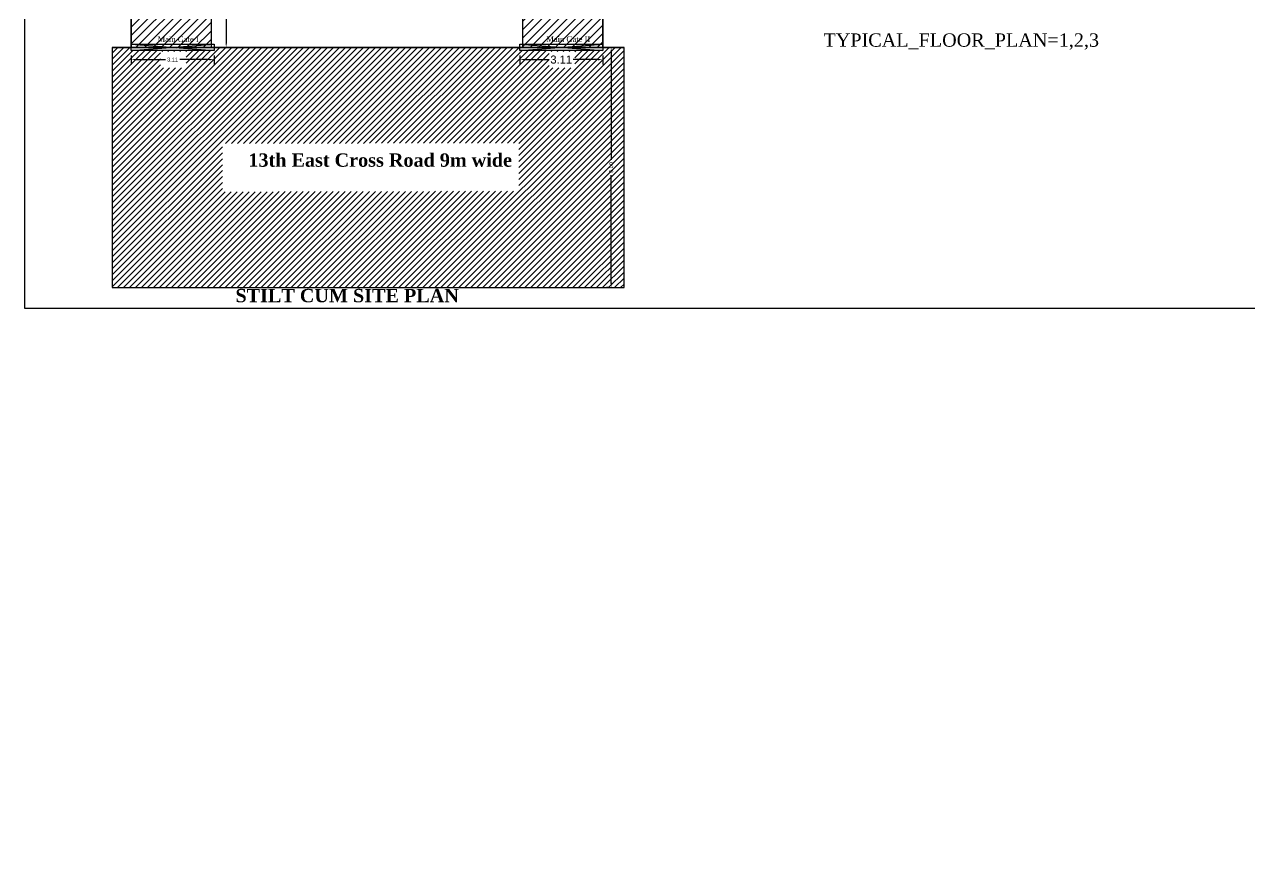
# Model space of a CAD drawing. Header units: metres. Extents: x 8742 to 14639, y -4028 to 1902.
# Drawn here: x 8742.46 to 8788.37, y 1809.64 to 1840.55 of the extents above; entities that cross this region are included whole.
import ezdxf

# ---------------------------------------------------------------- set-up
doc = ezdxf.new("R2010")
doc.units = ezdxf.units.M
for name, color, linetype in [('AS_AT_SITE', 6, 'Continuous'), ('BLK_1_FLR_1_BLT_UP_AREA', 3, 'Continuous'), ('BLK_1_FLR_1_BLT_UP_AREA @ 1 (1)', 3, 'Continuous'), ('BLK_1_FLR_1_BLT_UP_AREA @ 1 (2)', 3, 'Continuous'), ('BLK_1_LVL_0_FRONT_SETBACK', 2, 'Continuous'), ('DRIVE_WAY', 254, 'Continuous'), ('FMB_OR_PLR', 70, 'Continuous'), ('MAIN_GATE', 57, 'Continuous'), ('PLOT_BOUNDARY', 70, 'Continuous'), ('ROAD_WIDTH', 1, 'Continuous'), ('SUPER_IMPOSED', 5, 'Continuous')]:
    doc.layers.add(name, color=color, linetype=linetype)
doc.styles.add('Arial_B_1', font='times.ttf', dxfattribs={"height": 0.5})
doc.styles.get("Standard").update_dxf_attribs({"font": 'arial.ttf'})
doc.styles.add('style1', font='times.ttf')
doc.dimstyles.new('ISO-25', dxfattribs={"dimtxt": 0.23, "dimasz": 0.15, "dimexe": 1.25, "dimexo": 0.625, "dimgap": 0.1, "dimtad": 1, "dimdsep": 46, "dimtxsty": 'Standard', "dimcen": 0, "dimse1": 1, "dimse2": 1, "dimadec": 0, "dimazin": 0, "dimtfac": 1, "dimtmove": 0, "dimatfit": 3, "dimfxl": 0, "dimarcsym": 0})
doc.dimstyles.get("Standard").update_dxf_attribs({"dimtxt": 0.15, "dimasz": 0.18, "dimexe": 0.18, "dimexo": 0.0625, "dimgap": 0.09, "dimtad": 0, "dimzin": 0, "dimdsep": 46, "dimtxsty": 'Standard', "dimcen": 0.09, "dimadec": 0, "dimazin": 0, "dimtfac": 1, "dimtofl": 0, "dimtmove": 0, "dimatfit": 3, "dimfxl": 0, "dimtolj": 1, "dimtzin": 0, "dimarcsym": 0})

# ---------------------------------------------------------------- blocks, each defined once
blk = doc.blocks.new('*U416')
at = {"layer": 'BLK_1_FLR_1_BLT_UP_AREA @ 1 (1)', "color": 3, "insert": (8772.403, 1840.222), "char_height": 0.5, "attachment_point": 1, "style": 'Arial_B_1'}
blk.add_mtext_dynamic_manual_height_columns('TYPICAL_FLOOR_PLAN=1,2,3', width=10.25853, gutter_width=2.5, heights=[0], dxfattribs=at)
at = {"layer": 'BLK_1_FLR_1_BLT_UP_AREA @ 1 (2)', "color": 3, "insert": (8772.403, 1840.222), "char_height": 0.5, "attachment_point": 1, "style": 'Arial_B_1'}
blk.add_mtext_dynamic_manual_height_columns('TYPICAL_FLOOR_PLAN=1,2,3', width=10.25853, gutter_width=2.5, heights=[0], dxfattribs=at)
blk = doc.blocks.new('*D305')
at = {"color": 0, "lineweight": -2}
blk.add_line((8750.014, 1842.593), (8750.014, 1839.843), dxfattribs=at)
at = {"color": 0}
for points in [[(8749.989, 1842.593), (8750.039, 1842.593), (8750.014, 1842.743)], [(8749.989, 1839.843), (8750.039, 1839.843), (8750.014, 1839.693)]]:
    blk.add_solid(points, dxfattribs=at)
at = {"layer": 'Defpoints', "color": 0}
for p in [(8749.648, 1842.743), (8749.648, 1839.693), (8750.014, 1839.693)]:
    blk.add_point(p, dxfattribs=at)
at = {"color": 0, "insert": (8749.76, 1841.218), "char_height": 0.3, "attachment_point": 5, "rotation": 90}
blk.add_mtext('3.05', dxfattribs=at)
blk = doc.blocks.new('*D335')
at = {"layer": 'Defpoints', "color": 0}
for p in [(8746.45, 1839.454), (8749.559, 1839.454), (8749.559, 1839.239)]:
    blk.add_point(p, dxfattribs=at)
at = {"layer": 'MAIN_GATE', "color": 0, "lineweight": -2}
for p, q in [((8746.45, 1839.391), (8746.45, 1839.059)), ((8749.559, 1839.391), (8749.559, 1839.059)), ((8746.63, 1839.239), (8747.735, 1839.239)), ((8749.379, 1839.239), (8748.275, 1839.239))]:
    blk.add_line(p, q, dxfattribs=at)
at = {"layer": 'MAIN_GATE', "color": 0}
for points in [[(8746.63, 1839.269), (8746.63, 1839.209), (8746.45, 1839.239)], [(8749.379, 1839.269), (8749.379, 1839.209), (8749.559, 1839.239)]]:
    blk.add_solid(points, dxfattribs=at)
at = {"layer": 'MAIN_GATE', "color": 0, "insert": (8748.005, 1839.239), "char_height": 0.15, "attachment_point": 5}
blk.add_mtext('\\A1;3.11', dxfattribs=at)
blk = doc.blocks.new('*D336')
at = {"layer": 'Defpoints', "color": 0}
for p in [(8764.291, 1839.693), (8764.445, 1830.693), (8764.445, 1830.693)]:
    blk.add_point(p, dxfattribs=at)
at = {"layer": 'ROAD_WIDTH', "color": 0, "lineweight": -2}
for p, q in [((8764.354, 1839.693), (8764.625, 1839.693)), ((8764.445, 1839.513), (8764.445, 1835.477)), ((8764.445, 1830.873), (8764.445, 1834.908)), ((8764.382, 1830.693), (8764.265, 1830.693))]:
    blk.add_line(p, q, dxfattribs=at)
at = {"layer": 'ROAD_WIDTH', "color": 0}
for points in [[(8764.415, 1839.513), (8764.475, 1839.513), (8764.445, 1839.693)], [(8764.415, 1830.873), (8764.475, 1830.873), (8764.445, 1830.693)]]:
    blk.add_solid(points, dxfattribs=at)
at = {"layer": 'ROAD_WIDTH', "color": 0, "insert": (8764.445, 1835.193), "char_height": 0.15, "attachment_point": 5, "rotation": 90}
blk.add_mtext('\\A1;9.00', dxfattribs=at)
blk = doc.blocks.new('*D347')
at = {"layer": 'Defpoints', "color": 0}
for p in [(8761.019, 1839.454), (8764.128, 1839.454), (8764.128, 1839.239)]:
    blk.add_point(p, dxfattribs=at)
at = {"layer": 'MAIN_GATE', "color": 0, "lineweight": -2}
for p, q in [((8761.019, 1839.391), (8761.019, 1839.059)), ((8764.128, 1839.391), (8764.128, 1839.059)), ((8761.199, 1839.239), (8762.123, 1839.239)), ((8763.948, 1839.239), (8763.024, 1839.239))]:
    blk.add_line(p, q, dxfattribs=at)
at = {"layer": 'MAIN_GATE', "color": 0}
for points in [[(8761.199, 1839.269), (8761.199, 1839.209), (8761.019, 1839.239)], [(8763.948, 1839.269), (8763.948, 1839.209), (8764.128, 1839.239)]]:
    blk.add_solid(points, dxfattribs=at)
at = {"layer": 'MAIN_GATE', "color": 0, "insert": (8762.573, 1839.239), "char_height": 0.3, "attachment_point": 5}
blk.add_mtext('\\A1;3.11', dxfattribs=at)

msp = doc.modelspace()

# ---------------------------------------------------------------- hatches: boundary and pattern name
h = msp.add_hatch()
h.set_pattern_fill('ANSI31', color=32, scale=0.07)
h.paths.add_polyline_path([(8746.452, 1839.693), (8746.452, 1876.283), (8764.132, 1876.283), (8764.132, 1839.693), (8761.132, 1839.693), (8761.132, 1873.283), (8749.452, 1873.283), (8749.45, 1839.693)])
h = msp.add_hatch()
h.set_pattern_fill('ANSI31', color=2, scale=0.05)
h.paths.add_polyline_path([(8764.931, 1839.693), (8764.132, 1839.693), (8764.132, 1839.575), (8761.024, 1839.575), (8761.024, 1839.693), (8749.563, 1839.693), (8749.563, 1839.575), (8746.456, 1839.575), (8746.456, 1839.693), (8746.452, 1839.693), (8745.744, 1839.693), (8745.744, 1830.693), (8764.931, 1830.693)])
h.paths.add_polyline_path([(8747.552, 1838.929), (8748.517, 1838.929), (8748.517, 1839.547), (8747.552, 1839.547)], flags=16)
h.paths.add_polyline_path([(8762.12, 1838.929), (8763.086, 1838.929), (8763.086, 1839.547), (8762.12, 1839.547)], flags=16)
h.paths.add_polyline_path([(8749.874, 1834.285), (8760.989, 1834.309), (8760.989, 1836.113), (8749.874, 1836.089)], flags=16)

# ---------------------------------------------------------------- linework, layer by layer
for p, q in [((8745.744, 1839.693), (8764.931, 1839.693)), ((8745.744, 1839.693), (8745.744, 1836.713)), ((8764.931, 1836.713), (8764.931, 1839.693))]:
    msp.add_line(p, q)
for points in [[(8834.284, 1902.05), (8742.455, 1902.054), (8742.455, 1829.923), (8834.287, 1829.927)], [(8746.452, 1839.693), (8746.452, 1876.283), (8764.132, 1876.283), (8764.132, 1839.693), (8761.132, 1839.693), (8761.132, 1873.283), (8749.452, 1873.283), (8749.45, 1839.693)], [(8746.456, 1839.814), (8749.563, 1839.814), (8749.563, 1839.575), (8746.456, 1839.575)], [(8761.024, 1839.814), (8764.132, 1839.814), (8764.132, 1839.575), (8761.024, 1839.575)]]:
    msp.add_lwpolyline(points, close=True)
at = {"color": 116}
msp.add_lwpolyline([(8746.452, 1839.693), (8764.132, 1839.693), (8764.132, 1876.283), (8746.452, 1876.283)], close=True, dxfattribs=at)
for points in [[(8746.456, 1839.814), (8749.563, 1839.575)], [(8746.456, 1839.575), (8749.563, 1839.814)], [(8761.024, 1839.814), (8764.132, 1839.575)], [(8761.024, 1839.575), (8764.132, 1839.814)]]:
    msp.add_lwpolyline(points)
at = {"layer": 'AS_AT_SITE'}
msp.add_lwpolyline([(8746.452, 1839.693), (8764.132, 1839.693), (8764.132, 1876.283), (8746.452, 1876.283)], close=True, dxfattribs=at)
at = {"layer": 'BLK_1_LVL_0_FRONT_SETBACK'}
msp.add_lwpolyline([(8746.452, 1842.743), (8748.467, 1842.743), (8752.471, 1842.743), (8752.471, 1841.523), (8755.446, 1841.523), (8755.446, 1842.743), (8759.221, 1842.743), (8759.221, 1841.523), (8762.195, 1841.523), (8764.132, 1841.523), (8764.132, 1839.693), (8746.452, 1839.693)], close=True, dxfattribs=at)
at = {"layer": 'DRIVE_WAY'}
msp.add_lwpolyline([(8746.452, 1839.693), (8746.452, 1876.283), (8764.132, 1876.283), (8764.132, 1839.693), (8761.132, 1839.693), (8761.132, 1873.283), (8749.452, 1873.283), (8749.45, 1839.693)], close=True, dxfattribs=at)
at = {"layer": 'FMB_OR_PLR', "color": 70}
msp.add_lwpolyline([(8746.452, 1839.693), (8764.132, 1839.693), (8764.132, 1876.283), (8746.452, 1876.283)], close=True, dxfattribs=at)
at = {"layer": 'MAIN_GATE'}
msp.add_line((8746.452, 1839.693), (8748.159, 1839.684), dxfattribs=at)
at = {"layer": 'PLOT_BOUNDARY', "color": 70}
msp.add_lwpolyline([(8746.452, 1839.693), (8764.132, 1839.693), (8764.132, 1876.283), (8746.452, 1876.283)], close=True, dxfattribs=at)
at = {"layer": 'ROAD_WIDTH'}
msp.add_lwpolyline([(8745.744, 1839.693), (8745.744, 1830.693), (8764.931, 1830.693), (8764.931, 1839.693)], close=True, dxfattribs=at)
at = {"layer": 'SUPER_IMPOSED', "color": 5}
msp.add_lwpolyline([(8746.452, 1839.693), (8764.132, 1839.693), (8764.132, 1876.283), (8746.452, 1876.283)], close=True, dxfattribs=at)

# ---------------------------------------------------------------- block references
at = {"layer": 'BLK_1_FLR_1_BLT_UP_AREA'}
msp.add_blockref('*U416', (0, 0), dxfattribs=at)

# ---------------------------------------------------------------- texts
at = {"char_height": 0.21162, "width": 1.66911, "attachment_point": 1, "line_spacing_factor": 0.938532, "style": 'Arial_B_1'}
for s, insert in [('Main Gate I', (8747.443, 1840.111)), ('Main Gate II', (8762.012, 1840.111))]:
    msp.add_mtext(s, dxfattribs=dict(at, insert=insert))
at = {"char_height": 0.5, "attachment_point": 1, "style": 'style1'}
for s, width, insert in [('{\\fTimes New Roman|b1|i0|c0|p18;13th East Cross Road 9m wide}', 13.24535, (8750.847, 1835.724)), ('{\\fTimes New Roman|b1|i0|c0|p18;STILT CUM SITE PLAN}', 10.25853, (8750.362, 1830.645))]:
    msp.add_mtext_dynamic_manual_height_columns(s, width=width, gutter_width=2.5, heights=[0], dxfattribs=dict(at, insert=insert))

# ---------------------------------------------------------------- dimensions: what is measured, and where the dimension line sits
dim = msp.add_linear_dim(base=(8750.014, 1839.693), p1=(8749.648, 1842.743), p2=(8749.648, 1839.693), angle=90, dimstyle='ISO-25', override={"dimtxt": 0.3})
dim.commit()
dim.dimension.update_dxf_attribs({"geometry": '*D305', "text_midpoint": (8749.76, 1841.218)})
at = {"layer": 'MAIN_GATE', "color": 2}
dim = msp.add_aligned_dim(p1=(8746.45, 1839.454), p2=(8749.559, 1839.454), distance=-0.214, dimstyle='Standard', dxfattribs=at)
dim.commit()
dim.dimension.update_dxf_attribs({"geometry": '*D335', "text_midpoint": (8748.005, 1839.239)})
dim = msp.add_aligned_dim(p1=(8761.019, 1839.454), p2=(8764.128, 1839.454), distance=-0.214, dimstyle='Standard', override={"dimtxt": 0.3}, dxfattribs=at)
dim.commit()
dim.dimension.update_dxf_attribs({"geometry": '*D347', "text_midpoint": (8762.573, 1839.239)})
at = {"layer": 'ROAD_WIDTH'}
dim = msp.add_linear_dim(base=(8764.445, 1830.693), p1=(8764.291, 1839.693), p2=(8764.445, 1830.693), angle=90, dimstyle='Standard', dxfattribs=at)
dim.commit()
dim.dimension.update_dxf_attribs({"geometry": '*D336', "text_midpoint": (8764.445, 1835.193)})

doc.saveas('drawing.dxf')
